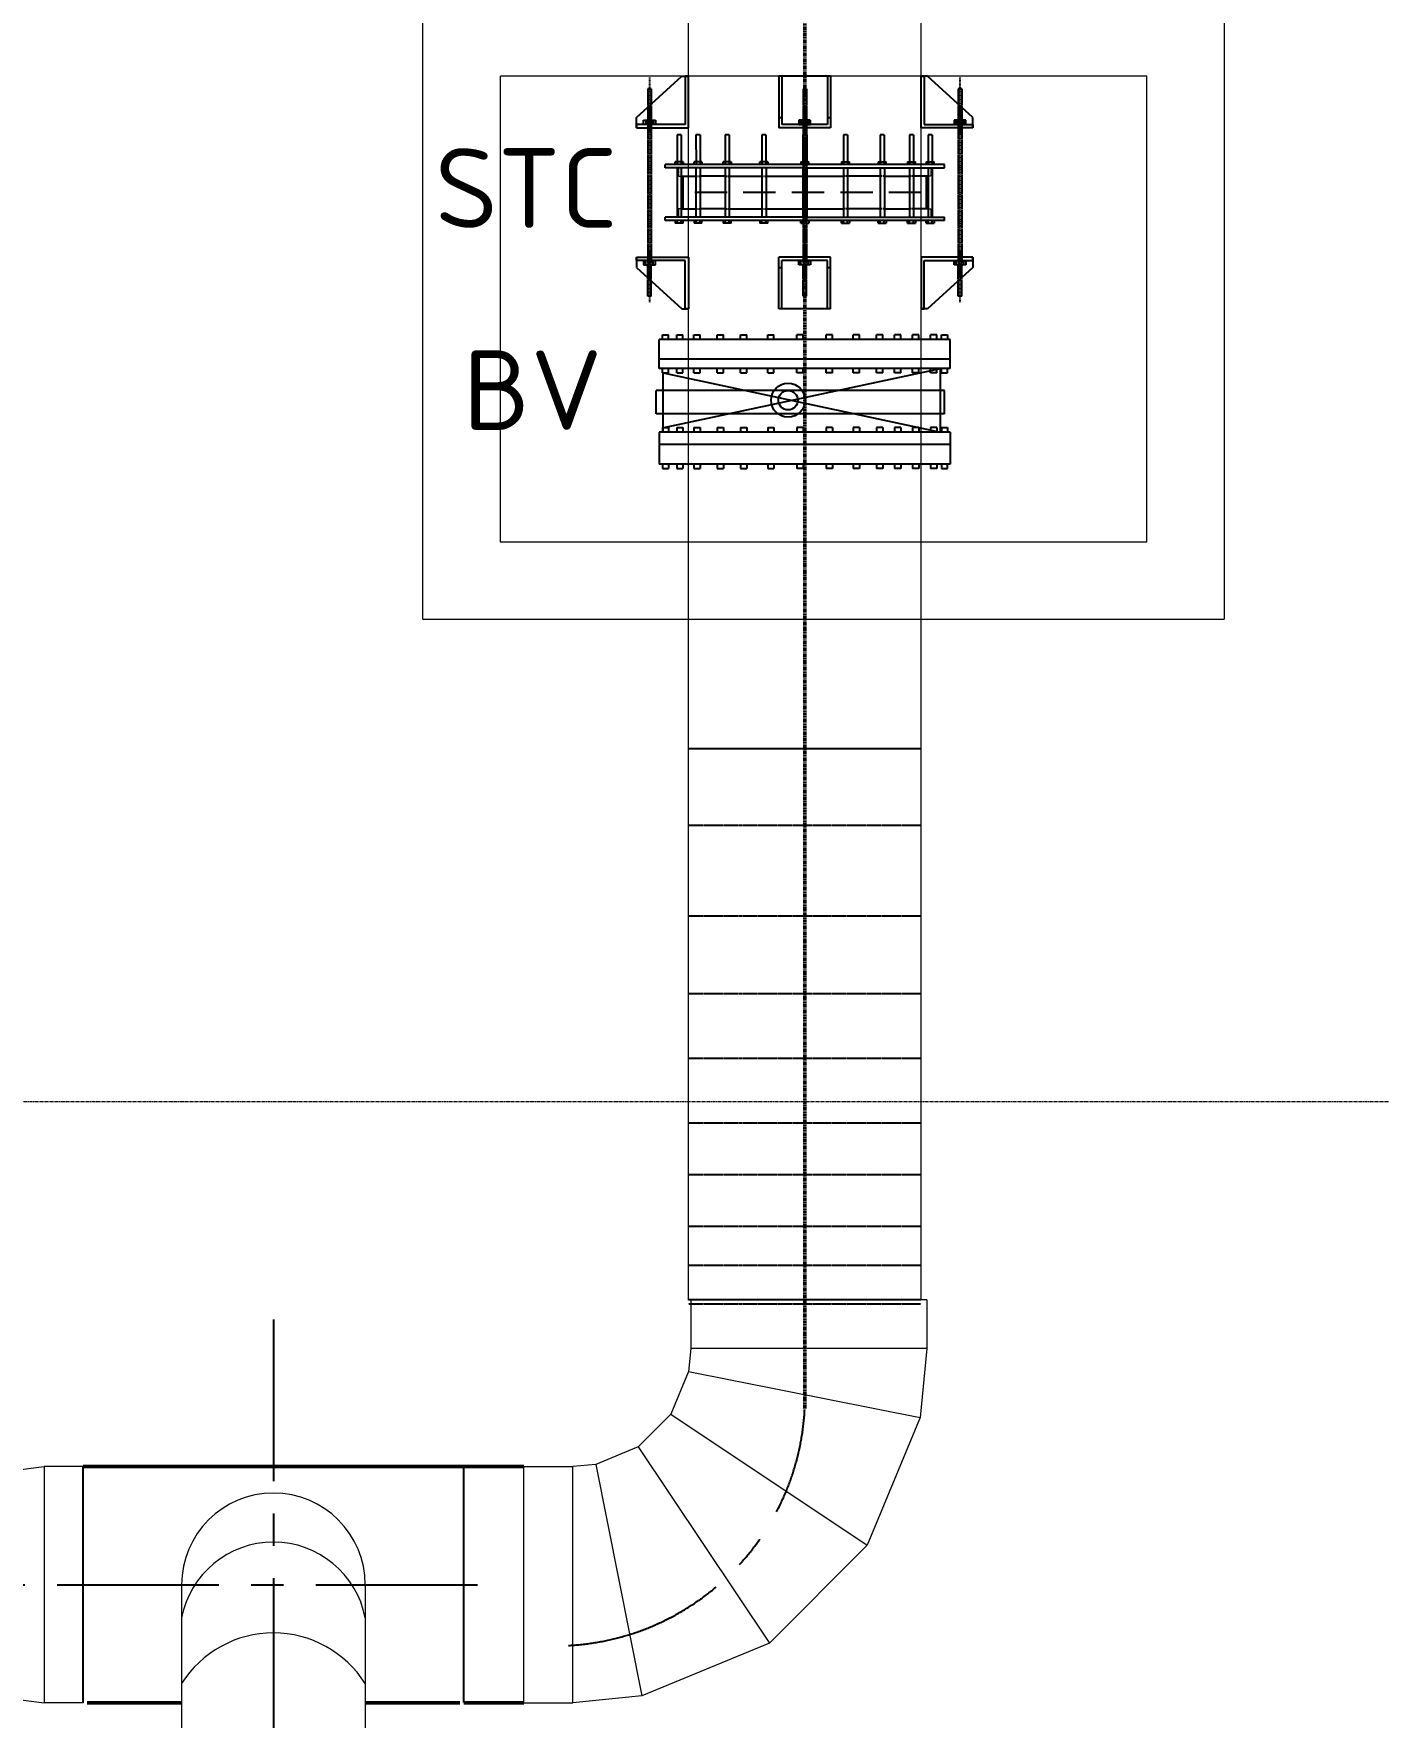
# Model space of a CAD drawing. Header units: inches. Extents: x 86328 to 235202, y 68629 to 184293.
# Drawn here: x 188156 to 193392, y 118562 to 125070 of the extents above; entities that cross this region are included whole.
import ezdxf

# ---------------------------------------------------------------- set-up
doc = ezdxf.new("R2010")
doc.units = ezdxf.units.IN
doc.header["$MEASUREMENT"] = 0
for name, pattern in [('CENTER', [2, 1.25, -0.25, 0.25, -0.25]), ('HIDDEN', [0.375, 0.25, -0.125]), ('PHANTOM2', [1.25, 0.625, -0.125, 0.125, -0.125, 0.125, -0.125])]:
    doc.linetypes.add(name, pattern=pattern)
for name, color, linetype, lineweight in [('.5', 8, 'Continuous', 0), ('DIM', 251, 'Continuous', 0), ('hid', 8, 'HIDDEN', 0)]:
    doc.layers.add(name, color=color, linetype=linetype, lineweight=lineweight)
for name, color, linetype in [('1', 1, 'CENTER'), ('2', 2, 'HIDDEN'), ('sleeve type coupling', 1, 'Continuous'), ('text', 3, 'Continuous')]:
    doc.layers.add(name, color=color, linetype=linetype)
doc.styles.add('ISO', font='isocpeur.ttf')

msp = doc.modelspace()

# ---------------------------------------------------------------- linework, layer by layer
at = {"layer": '.5', "color": 8, "linetype": 'CENTER', "ltscale": 10}
msp.add_line((193391.9, 120941.2), (128877.6, 120941.2), dxfattribs=at)
at = {"color": 8}
for p, q in [((190486.3, 124746.2), (190661.3, 124906.2)), ((190661.3, 124906.2), (190686.3, 124906.2)), ((190686.3, 124906.2), (190674.3, 124906.2)), ((190674.3, 124906.2), (190674.3, 124718.2)), ((190686.3, 124706.2), (190686.3, 124906.2)), ((191036.3, 124906.2), (191036.3, 124706.2)), ((191236.3, 124906.2), (191036.3, 124906.2)), ((191048.3, 124906.2), (191048.3, 124718.2)), ((191224.3, 124906.2), (191224.3, 124718.2)), ((191236.3, 124906.2), (191236.3, 124706.2)), ((191611.3, 124906.2), (191586.3, 124906.2)), ((191586.3, 124906.2), (191598.3, 124906.2)), ((191586.3, 124706.2), (191586.3, 124906.2)), ((191598.3, 124906.2), (191598.3, 124718.2)), ((191786.3, 124746.2), (191611.3, 124906.2)), ((190486.3, 124706.2), (190486.3, 124746.2)), ((190674.3, 124718.2), (190486.3, 124718.2)), ((190486.3, 124718.2), (190486.3, 124706.2)), ((190486.3, 124706.2), (190686.3, 124706.2)), ((191036.3, 124746.2), (191048.3, 124746.2)), ((191236.3, 124706.2), (191036.3, 124706.2)), ((191224.3, 124718.2), (191048.3, 124718.2)), ((191224.3, 124746.2), (191236.3, 124746.2)), ((191786.3, 124706.2), (191586.3, 124706.2)), ((191598.3, 124718.2), (191786.3, 124718.2)), ((191786.3, 124706.2), (191786.3, 124746.2)), ((191786.3, 124718.2), (191786.3, 124706.2)), ((190486.3, 124205.8), (190486.3, 124165.8)), ((190486.3, 124193.8), (190486.3, 124205.8)), ((190486.3, 124205.8), (190686.3, 124205.8)), ((190674.3, 124193.8), (190486.3, 124193.8)), ((190674.3, 124005.8), (190674.3, 124193.8)), ((190686.3, 124205.8), (190686.3, 124005.8)), ((191036.3, 124005.8), (191036.3, 124205.8)), ((191236.3, 124205.8), (191036.3, 124205.8)), ((191048.3, 124005.8), (191048.3, 124193.8)), ((191224.3, 124193.8), (191048.3, 124193.8)), ((191224.3, 124005.8), (191224.3, 124193.8)), ((191236.3, 124005.8), (191236.3, 124205.8)), ((191786.3, 124205.8), (191586.3, 124205.8)), ((191586.3, 124205.8), (191586.3, 124005.8)), ((191598.3, 124005.8), (191598.3, 124193.8)), ((191598.3, 124193.8), (191786.3, 124193.8)), ((191786.3, 124205.8), (191786.3, 124165.8)), ((191786.3, 124193.8), (191786.3, 124205.8)), ((190486.3, 124165.8), (190661.3, 124005.8)), ((191036.3, 124165.8), (191048.3, 124165.8)), ((191224.3, 124165.8), (191236.3, 124165.8)), ((191786.3, 124165.8), (191611.3, 124005.8)), ((190661.3, 124005.8), (190686.3, 124005.8)), ((190686.3, 124005.8), (190674.3, 124005.8)), ((191236.3, 124005.8), (191036.3, 124005.8)), ((191611.3, 124005.8), (191586.3, 124005.8)), ((191586.3, 124005.8), (191598.3, 124005.8)), ((191698.8, 123888.2), (190573.8, 123888.2)), ((190573.8, 123776.2), (190573.8, 123888.2)), ((190585.9, 123905.4), (190610.2, 123905.4)), ((190585.9, 123888.2), (190585.9, 123905.4)), ((190610.2, 123888.2), (190610.2, 123905.4)), ((190641.4, 123905.4), (190665.6, 123905.4)), ((190641.4, 123888.2), (190641.4, 123905.4)), ((190665.6, 123888.2), (190665.6, 123905.4)), ((190707.4, 123905.4), (190731.7, 123905.4)), ((190707.4, 123888.2), (190707.4, 123905.4)), ((190731.7, 123888.2), (190731.7, 123905.4)), ((190797.7, 123905.4), (190821.9, 123905.4)), ((190797.7, 123888.2), (190797.7, 123905.4)), ((190821.9, 123888.2), (190821.9, 123905.4)), ((190888, 123905.4), (190912.2, 123905.4)), ((190888, 123888.2), (190888, 123905.4)), ((190912.2, 123888.2), (190912.2, 123905.4)), ((190993.1, 123905.4), (191017.4, 123905.4)), ((190993.1, 123888.2), (190993.1, 123905.4)), ((191017.4, 123888.2), (191017.4, 123905.4)), ((191105.9, 123888.2), (191105.9, 123905.4)), ((191130.2, 123905.4), (191105.9, 123905.4)), ((191130.2, 123888.2), (191130.2, 123905.4)), ((191218.7, 123888.2), (191218.7, 123905.4)), ((191243, 123905.4), (191218.7, 123905.4)), ((191243, 123888.2), (191243, 123905.4)), ((191323.9, 123888.2), (191323.9, 123905.4)), ((191348.1, 123905.4), (191323.9, 123905.4)), ((191348.1, 123888.2), (191348.1, 123905.4)), ((191414.2, 123888.2), (191414.2, 123905.4)), ((191438.4, 123905.4), (191414.2, 123905.4)), ((191438.4, 123888.2), (191438.4, 123905.4)), ((191483.4, 123888.2), (191483.4, 123905.4)), ((191507.7, 123905.4), (191483.4, 123905.4)), ((191507.7, 123888.2), (191507.7, 123905.4)), ((191552.7, 123888.2), (191552.7, 123905.4)), ((191576.9, 123905.4), (191552.7, 123905.4)), ((191576.9, 123888.2), (191576.9, 123905.4)), ((191622, 123888.2), (191622, 123905.4)), ((191646.2, 123905.4), (191622, 123905.4)), ((191646.2, 123888.2), (191646.2, 123905.4)), ((191664.2, 123888.2), (191664.2, 123905.4)), ((191664.2, 123905.4), (191688.4, 123905.4)), ((191688.4, 123905.4), (191688.4, 123888.2)), ((191698.8, 123776.2), (191698.8, 123888.2)), ((191698.8, 123812.2), (190573.8, 123812.2)), ((191698.8, 123776.2), (190573.8, 123776.2)), ((190585.9, 123546.5), (191661.4, 123776.2)), ((190585.9, 123759), (190585.9, 123776.2)), ((190585.9, 123759), (190610.2, 123759)), ((190589.3, 123759), (191661.4, 123530.2)), ((190589.3, 123529.3), (190589.3, 123759)), ((190610.2, 123759), (190610.2, 123776.2)), ((190641.4, 123759), (190641.4, 123776.2)), ((190641.4, 123759), (190665.6, 123759)), ((190665.6, 123759), (190665.6, 123776.2)), ((190707.4, 123759), (190707.4, 123776.2)), ((190707.4, 123759), (190731.7, 123759)), ((190731.7, 123759), (190731.7, 123776.2)), ((190797.7, 123759), (190797.7, 123776.2)), ((190797.7, 123759), (190821.9, 123759)), ((190821.9, 123759), (190821.9, 123776.2)), ((190888, 123759), (190888, 123776.2)), ((190888, 123759), (190912.2, 123759)), ((190912.2, 123759), (190912.2, 123776.2)), ((190993.1, 123759), (190993.1, 123776.2)), ((190993.1, 123759), (191017.4, 123759)), ((191017.4, 123759), (191017.4, 123776.2)), ((191105.9, 123759), (191105.9, 123776.2)), ((191130.2, 123759), (191105.9, 123759)), ((191130.2, 123759), (191130.2, 123776.2)), ((191218.7, 123759), (191218.7, 123776.2)), ((191243, 123759), (191218.7, 123759)), ((191243, 123759), (191243, 123776.2)), ((191323.9, 123759), (191323.9, 123776.2)), ((191348.1, 123759), (191323.9, 123759)), ((191348.1, 123759), (191348.1, 123776.2)), ((191414.2, 123759), (191414.2, 123776.2)), ((191438.4, 123759), (191414.2, 123759)), ((191438.4, 123759), (191438.4, 123776.2)), ((191483.4, 123759), (191483.4, 123776.2)), ((191507.7, 123759), (191483.4, 123759)), ((191507.7, 123759), (191507.7, 123776.2)), ((191552.7, 123759), (191552.7, 123776.2)), ((191576.9, 123759), (191552.7, 123759)), ((191576.9, 123759), (191576.9, 123776.2)), ((191622, 123759), (191622, 123776.2)), ((191646.2, 123759), (191622, 123759)), ((191646.2, 123759), (191646.2, 123776.2)), ((191661.4, 123530.2), (191661.4, 123776.2)), ((191664.2, 123759), (191664.2, 123776.2)), ((191664.2, 123759), (191688.4, 123759)), ((191688.4, 123759), (191688.4, 123776.2)), ((190573.8, 123530.2), (190573.8, 123406.2)), ((191698.8, 123530.2), (190573.8, 123530.2)), ((190585.9, 123547.4), (190610.2, 123547.4)), ((190585.9, 123547.4), (190585.9, 123530.2)), ((190610.2, 123547.4), (190610.2, 123530.2)), ((190641.4, 123547.4), (190665.6, 123547.4)), ((190641.4, 123547.4), (190641.4, 123530.2)), ((190665.6, 123547.4), (190665.6, 123530.2)), ((190707.4, 123547.4), (190731.7, 123547.4)), ((190707.4, 123547.4), (190707.4, 123530.2)), ((190731.7, 123547.4), (190731.7, 123530.2)), ((190797.7, 123547.4), (190821.9, 123547.4)), ((190797.7, 123547.4), (190797.7, 123530.2)), ((190821.9, 123547.4), (190821.9, 123530.2)), ((190888, 123547.4), (190912.2, 123547.4)), ((190888, 123547.4), (190888, 123530.2)), ((190912.2, 123547.4), (190912.2, 123530.2)), ((190993.1, 123547.4), (191017.4, 123547.4)), ((190993.1, 123547.4), (190993.1, 123530.2)), ((191017.4, 123547.4), (191017.4, 123530.2)), ((191105.9, 123547.4), (191105.9, 123530.2)), ((191130.2, 123547.4), (191105.9, 123547.4)), ((191130.2, 123547.4), (191130.2, 123530.2)), ((191218.7, 123547.4), (191218.7, 123530.2)), ((191243, 123547.4), (191218.7, 123547.4)), ((191243, 123547.4), (191243, 123530.2)), ((191323.9, 123547.4), (191323.9, 123530.2)), ((191348.1, 123547.4), (191323.9, 123547.4)), ((191348.1, 123547.4), (191348.1, 123530.2)), ((191414.2, 123547.4), (191414.2, 123530.2)), ((191438.4, 123547.4), (191414.2, 123547.4)), ((191438.4, 123547.4), (191438.4, 123530.2)), ((191483.4, 123547.4), (191483.4, 123530.2)), ((191507.7, 123547.4), (191483.4, 123547.4)), ((191507.7, 123547.4), (191507.7, 123530.2)), ((191552.7, 123547.4), (191552.7, 123530.2)), ((191576.9, 123547.4), (191552.7, 123547.4)), ((191576.9, 123547.4), (191576.9, 123530.2)), ((191622, 123547.4), (191622, 123530.2)), ((191646.2, 123547.4), (191622, 123547.4)), ((191646.2, 123547.4), (191646.2, 123530.2)), ((191664.2, 123547.4), (191664.2, 123530.2)), ((191664.2, 123547.4), (191688.4, 123547.4)), ((191688.4, 123547.4), (191688.4, 123530.2)), ((191698.8, 123530.2), (191698.8, 123406.2)), ((191698.8, 123482.2), (190573.8, 123482.2)), ((191698.8, 123406.2), (190573.8, 123406.2)), ((190585.9, 123406.2), (190585.9, 123389)), ((190585.9, 123389), (190610.2, 123389)), ((190610.2, 123406.2), (190610.2, 123389)), ((190641.4, 123406.2), (190641.4, 123389)), ((190641.4, 123389), (190665.6, 123389)), ((190665.6, 123406.2), (190665.6, 123389)), ((190707.4, 123406.2), (190707.4, 123389)), ((190707.4, 123389), (190731.7, 123389)), ((190731.7, 123406.2), (190731.7, 123389)), ((190797.7, 123406.2), (190797.7, 123389)), ((190797.7, 123389), (190821.9, 123389)), ((190821.9, 123406.2), (190821.9, 123389)), ((190888, 123406.2), (190888, 123389)), ((190888, 123389), (190912.2, 123389)), ((190912.2, 123406.2), (190912.2, 123389)), ((190993.1, 123406.2), (190993.1, 123389)), ((190993.1, 123389), (191017.4, 123389)), ((191017.4, 123406.2), (191017.4, 123389)), ((191105.9, 123406.2), (191105.9, 123389)), ((191130.2, 123389), (191105.9, 123389)), ((191130.2, 123406.2), (191130.2, 123389)), ((191218.7, 123406.2), (191218.7, 123389)), ((191243, 123389), (191218.7, 123389)), ((191243, 123406.2), (191243, 123389)), ((191323.9, 123406.2), (191323.9, 123389)), ((191348.1, 123389), (191323.9, 123389)), ((191348.1, 123406.2), (191348.1, 123389)), ((191414.2, 123406.2), (191414.2, 123389)), ((191438.4, 123389), (191414.2, 123389)), ((191438.4, 123406.2), (191438.4, 123389)), ((191483.4, 123406.2), (191483.4, 123389)), ((191507.7, 123389), (191483.4, 123389)), ((191507.7, 123406.2), (191507.7, 123389)), ((191552.7, 123406.2), (191552.7, 123389)), ((191576.9, 123389), (191552.7, 123389)), ((191576.9, 123406.2), (191576.9, 123389)), ((191622, 123406.2), (191622, 123389)), ((191646.2, 123389), (191622, 123389)), ((191646.2, 123406.2), (191646.2, 123389)), ((191664.2, 123406.2), (191664.2, 123389)), ((191664.2, 123389), (191688.4, 123389)), ((191688.4, 123389), (191688.4, 123406.2))]:
    msp.add_line(p, q, dxfattribs=at)
at = {"color": 8, "linetype": 'HIDDEN'}
for p, q in [((191504.3, 123690.6), (190562.5, 123690.6)), ((190562.5, 123600.3), (190562.5, 123690.6)), ((191675.9, 123690.6), (191504.3, 123690.6)), ((191675.9, 123600.3), (191675.9, 123690.6)), ((191504.3, 123600.3), (190562.5, 123600.3)), ((191675.9, 123600.3), (191504.3, 123600.3))]:
    msp.add_line(p, q, dxfattribs=at)
at = {"color": 8, "linetype": 'CENTER', "ltscale": 500}
for p, q in [((189082.6, 120099.8), (189082.6, 113655.2)), ((187246.5, 119074.7), (189991.2, 119074.7))]:
    msp.add_line(p, q, dxfattribs=at)
at = {"color": 8}
for radius in [65.7, 37.5]:
    msp.add_circle((191071.8, 123653.2), radius, dxfattribs=at)
at = {"color": 8, "linetype": 'CENTER', "ltscale": 500}
msp.add_arc((190171.1, 119805), 966.5, 273.10331, 356.89669, dxfattribs=at)
at = {"layer": '1', "color": 8, "linetype": 'CENTER', "ltscale": 0.09}
for p, q in [((190536.3, 124900.3), (190536.3, 124030.6)), ((191736.3, 124900.3), (191736.3, 124030.6)), ((191136.3, 124055.8), (191136.3, 124856.2))]:
    msp.add_line(p, q, dxfattribs=at)
at = {"layer": '1', "color": 8}
for p, q in [((190529.7, 124856.2), (190529.7, 124193.8)), ((190529.7, 124856.2), (190529.7, 124735.4)), ((190542.9, 124856.2), (190529.7, 124856.2)), ((190542.9, 124856.2), (190542.9, 124193.8)), ((190542.9, 124856.2), (190542.9, 124735.4)), ((191129.7, 124856.2), (191129.7, 124193.8)), ((191129.7, 124856.2), (191129.7, 124735.4)), ((191129.7, 124856.2), (191142.9, 124856.2)), ((191129.7, 124856.2), (191142.9, 124856.2)), ((191142.9, 124856.2), (191142.9, 124193.8)), ((191142.9, 124856.2), (191142.9, 124735.4)), ((191729.7, 124856.2), (191729.7, 124193.8)), ((191729.7, 124856.2), (191729.7, 124735.4)), ((191742.9, 124856.2), (191729.7, 124856.2)), ((191742.9, 124856.2), (191742.9, 124193.8)), ((191742.9, 124856.2), (191742.9, 124735.4)), ((190542.9, 124792.8), (190529.7, 124792.8)), ((190542.9, 124792.8), (190529.7, 124792.8)), ((190542.9, 124788.7), (190529.7, 124788.7)), ((190542.9, 124788.7), (190529.7, 124788.7)), ((190542.9, 124788.7), (190529.7, 124788.7)), ((190542.9, 124788.7), (190529.7, 124788.7)), ((190542.9, 124784.6), (190529.7, 124784.6)), ((190542.9, 124784.6), (190529.7, 124784.6)), ((190542.9, 124780.8), (190529.7, 124780.8)), ((190542.9, 124780.8), (190529.7, 124780.8)), ((190542.9, 124776.7), (190529.7, 124776.7)), ((190542.9, 124776.7), (190529.7, 124776.7)), ((190542.9, 124776.7), (190529.7, 124776.7)), ((190542.9, 124776.7), (190529.7, 124776.7)), ((190542.9, 124772.6), (190529.7, 124772.6)), ((190542.9, 124772.6), (190529.7, 124772.6)), ((190542.9, 124768.5), (190529.7, 124768.5)), ((190542.9, 124768.5), (190529.7, 124768.5)), ((190542.9, 124764.5), (190529.7, 124764.5)), ((190542.9, 124764.5), (190529.7, 124764.5)), ((190542.9, 124760.4), (190529.7, 124760.4)), ((190542.9, 124760.4), (190529.7, 124760.4)), ((190542.9, 124756.3), (190529.7, 124756.3)), ((190542.9, 124756.3), (190529.7, 124756.3)), ((191129.7, 124792.8), (191142.9, 124792.8)), ((191129.7, 124792.8), (191142.9, 124792.8)), ((191129.7, 124788.7), (191142.9, 124788.7)), ((191129.7, 124788.7), (191142.9, 124788.7)), ((191129.7, 124788.7), (191142.9, 124788.7)), ((191129.7, 124788.7), (191142.9, 124788.7)), ((191129.7, 124784.6), (191142.9, 124784.6)), ((191129.7, 124784.6), (191142.9, 124784.6)), ((191129.7, 124780.8), (191142.9, 124780.8)), ((191129.7, 124780.8), (191142.9, 124780.8)), ((191129.7, 124776.7), (191142.9, 124776.7)), ((191129.7, 124776.7), (191142.9, 124776.7)), ((191129.7, 124776.7), (191142.9, 124776.7)), ((191129.7, 124776.7), (191142.9, 124776.7)), ((191129.7, 124772.6), (191142.9, 124772.6)), ((191129.7, 124772.6), (191142.9, 124772.6)), ((191129.7, 124768.5), (191142.9, 124768.5)), ((191129.7, 124768.5), (191142.9, 124768.5)), ((191129.7, 124764.5), (191142.9, 124764.5)), ((191129.7, 124764.5), (191142.9, 124764.5)), ((191129.7, 124760.4), (191142.9, 124760.4)), ((191129.7, 124760.4), (191142.9, 124760.4)), ((191129.7, 124756.3), (191142.9, 124756.3)), ((191129.7, 124756.3), (191142.9, 124756.3)), ((191729.7, 124792.8), (191742.9, 124792.8)), ((191729.7, 124792.8), (191742.9, 124792.8)), ((191729.7, 124788.7), (191742.9, 124788.7)), ((191729.7, 124788.7), (191742.9, 124788.7)), ((191729.7, 124788.7), (191742.9, 124788.7)), ((191729.7, 124788.7), (191742.9, 124788.7)), ((191729.7, 124784.6), (191742.9, 124784.6)), ((191729.7, 124784.6), (191742.9, 124784.6)), ((191729.7, 124780.8), (191742.9, 124780.8)), ((191729.7, 124780.8), (191742.9, 124780.8)), ((191729.7, 124776.7), (191742.9, 124776.7)), ((191729.7, 124776.7), (191742.9, 124776.7)), ((191729.7, 124776.7), (191742.9, 124776.7)), ((191729.7, 124776.7), (191742.9, 124776.7)), ((191729.7, 124772.6), (191742.9, 124772.6)), ((191729.7, 124772.6), (191742.9, 124772.6)), ((191729.7, 124768.5), (191742.9, 124768.5)), ((191729.7, 124768.5), (191742.9, 124768.5)), ((191729.7, 124764.5), (191742.9, 124764.5)), ((191729.7, 124764.5), (191742.9, 124764.5)), ((191729.7, 124760.4), (191742.9, 124760.4)), ((191729.7, 124760.4), (191742.9, 124760.4)), ((191729.7, 124756.3), (191742.9, 124756.3)), ((191729.7, 124756.3), (191742.9, 124756.3)), ((190513.5, 124718.2), (190513.5, 124735.4)), ((190513.5, 124735.4), (190559.1, 124735.4)), ((190513.5, 124718.2), (190513.5, 124735.4)), ((190513.5, 124735.4), (190559.1, 124735.4)), ((190559.1, 124718.2), (190513.5, 124718.2)), ((190559.1, 124718.2), (190513.5, 124718.2)), ((190521.7, 124735.4), (190521.7, 124718.2)), ((190521.7, 124735.4), (190521.7, 124718.2)), ((190542.9, 124752.2), (190529.7, 124752.2)), ((190542.9, 124752.2), (190529.7, 124752.2)), ((190542.9, 124748.1), (190529.7, 124748.1)), ((190542.9, 124748.1), (190529.7, 124748.1)), ((190542.9, 124744), (190529.7, 124744)), ((190542.9, 124744), (190529.7, 124744)), ((190542.9, 124739.9), (190529.7, 124739.9)), ((190542.9, 124739.9), (190529.7, 124739.9)), ((190542.9, 124735.9), (190529.7, 124735.9)), ((190542.9, 124735.9), (190529.7, 124735.9)), ((190542.9, 124715.4), (190529.7, 124715.4)), ((190542.9, 124715.4), (190529.7, 124715.4)), ((190542.9, 124711.3), (190529.7, 124711.3)), ((190542.9, 124711.3), (190529.7, 124711.3)), ((190542.9, 124707.2), (190529.7, 124707.2)), ((190542.9, 124707.2), (190529.7, 124707.2)), ((190542.9, 124703.2), (190529.7, 124703.2)), ((190542.9, 124703.2), (190529.7, 124703.2)), ((190542.9, 124699.1), (190529.7, 124699.1)), ((190542.9, 124699.1), (190529.7, 124699.1)), ((190542.9, 124695), (190529.7, 124695)), ((190542.9, 124695), (190529.7, 124695)), ((190542.9, 124690.9), (190529.7, 124690.9)), ((190542.9, 124690.9), (190529.7, 124690.9)), ((190550.9, 124735.4), (190550.9, 124718.2)), ((190550.9, 124735.4), (190550.9, 124718.2)), ((190559.1, 124735.4), (190559.1, 124718.2)), ((190559.1, 124735.4), (190559.1, 124718.2)), ((191159.1, 124735.4), (191113.5, 124735.4)), ((191113.5, 124735.4), (191113.5, 124718.2)), ((191159.1, 124735.4), (191113.5, 124735.4)), ((191113.5, 124735.4), (191113.5, 124718.2)), ((191113.5, 124718.2), (191159.1, 124718.2)), ((191113.5, 124718.2), (191159.1, 124718.2)), ((191121.7, 124735.4), (191121.7, 124718.2)), ((191121.7, 124735.4), (191121.7, 124718.2)), ((191129.7, 124752.2), (191142.9, 124752.2)), ((191129.7, 124752.2), (191142.9, 124752.2)), ((191129.7, 124748.1), (191142.9, 124748.1)), ((191129.7, 124748.1), (191142.9, 124748.1)), ((191129.7, 124744), (191142.9, 124744)), ((191129.7, 124744), (191142.9, 124744)), ((191129.7, 124739.9), (191142.9, 124739.9)), ((191129.7, 124739.9), (191142.9, 124739.9)), ((191129.7, 124735.9), (191142.9, 124735.9)), ((191129.7, 124735.9), (191142.9, 124735.9)), ((191129.7, 124715.4), (191142.9, 124715.4)), ((191129.7, 124715.4), (191142.9, 124715.4)), ((191129.7, 124711.3), (191142.9, 124711.3)), ((191129.7, 124711.3), (191142.9, 124711.3)), ((191129.7, 124707.2), (191142.9, 124707.2)), ((191129.7, 124707.2), (191142.9, 124707.2)), ((191129.7, 124703.2), (191142.9, 124703.2)), ((191129.7, 124703.2), (191142.9, 124703.2)), ((191129.7, 124699.1), (191142.9, 124699.1)), ((191129.7, 124699.1), (191142.9, 124699.1)), ((191129.7, 124695), (191142.9, 124695)), ((191129.7, 124695), (191142.9, 124695)), ((191129.7, 124690.9), (191142.9, 124690.9)), ((191129.7, 124690.9), (191142.9, 124690.9)), ((191150.9, 124735.4), (191150.9, 124718.2)), ((191150.9, 124735.4), (191150.9, 124718.2)), ((191159.1, 124718.2), (191159.1, 124735.4)), ((191159.1, 124718.2), (191159.1, 124735.4)), ((191759.1, 124735.4), (191713.5, 124735.4)), ((191713.5, 124735.4), (191713.5, 124718.2)), ((191759.1, 124735.4), (191713.5, 124735.4)), ((191713.5, 124735.4), (191713.5, 124718.2)), ((191713.5, 124718.2), (191759.1, 124718.2)), ((191713.5, 124718.2), (191759.1, 124718.2)), ((191721.7, 124735.4), (191721.7, 124718.2)), ((191721.7, 124735.4), (191721.7, 124718.2)), ((191729.7, 124752.2), (191742.9, 124752.2)), ((191729.7, 124752.2), (191742.9, 124752.2)), ((191729.7, 124748.1), (191742.9, 124748.1)), ((191729.7, 124748.1), (191742.9, 124748.1)), ((191729.7, 124744), (191742.9, 124744)), ((191729.7, 124744), (191742.9, 124744)), ((191729.7, 124739.9), (191742.9, 124739.9)), ((191729.7, 124739.9), (191742.9, 124739.9)), ((191729.7, 124735.9), (191742.9, 124735.9)), ((191729.7, 124735.9), (191742.9, 124735.9)), ((191729.7, 124715.4), (191742.9, 124715.4)), ((191729.7, 124715.4), (191742.9, 124715.4)), ((191729.7, 124711.3), (191742.9, 124711.3)), ((191729.7, 124711.3), (191742.9, 124711.3)), ((191729.7, 124707.2), (191742.9, 124707.2)), ((191729.7, 124707.2), (191742.9, 124707.2)), ((191729.7, 124703.2), (191742.9, 124703.2)), ((191729.7, 124703.2), (191742.9, 124703.2)), ((191729.7, 124699.1), (191742.9, 124699.1)), ((191729.7, 124699.1), (191742.9, 124699.1)), ((191729.7, 124695), (191742.9, 124695)), ((191729.7, 124695), (191742.9, 124695)), ((191729.7, 124690.9), (191742.9, 124690.9)), ((191729.7, 124690.9), (191742.9, 124690.9)), ((191750.9, 124735.4), (191750.9, 124718.2)), ((191750.9, 124735.4), (191750.9, 124718.2)), ((191759.1, 124718.2), (191759.1, 124735.4)), ((191759.1, 124718.2), (191759.1, 124735.4)), ((190542.9, 124686.8), (190529.7, 124686.8)), ((190542.9, 124686.8), (190529.7, 124686.8)), ((191129.7, 124686.8), (191142.9, 124686.8)), ((191129.7, 124686.8), (191142.9, 124686.8)), ((191729.7, 124686.8), (191742.9, 124686.8)), ((191729.7, 124686.8), (191742.9, 124686.8)), ((190513.5, 124193.8), (190513.5, 124176.6)), ((190559.1, 124193.8), (190513.5, 124193.8)), ((190513.5, 124193.8), (190513.5, 124176.6)), ((190559.1, 124193.8), (190513.5, 124193.8)), ((190513.5, 124176.6), (190559.1, 124176.6)), ((190513.5, 124176.6), (190559.1, 124176.6)), ((190521.7, 124176.6), (190521.7, 124193.8)), ((190521.7, 124176.6), (190521.7, 124193.8)), ((190542.9, 124225.2), (190529.7, 124225.2)), ((190542.9, 124225.2), (190529.7, 124225.2)), ((190542.9, 124221.1), (190529.7, 124221.1)), ((190542.9, 124221.1), (190529.7, 124221.1)), ((190542.9, 124217), (190529.7, 124217)), ((190542.9, 124217), (190529.7, 124217)), ((190542.9, 124212.9), (190529.7, 124212.9)), ((190542.9, 124212.9), (190529.7, 124212.9)), ((190542.9, 124208.8), (190529.7, 124208.8)), ((190542.9, 124208.8), (190529.7, 124208.8)), ((190542.9, 124204.7), (190529.7, 124204.7)), ((190542.9, 124204.7), (190529.7, 124204.7)), ((190542.9, 124200.7), (190529.7, 124200.7)), ((190542.9, 124200.7), (190529.7, 124200.7)), ((190542.9, 124196.6), (190529.7, 124196.6)), ((190542.9, 124196.6), (190529.7, 124196.6)), ((190529.7, 124055.8), (190529.7, 124176.6)), ((190542.9, 124176.1), (190529.7, 124176.1)), ((190542.9, 124176.1), (190529.7, 124176.1)), ((190542.9, 124172.1), (190529.7, 124172.1)), ((190542.9, 124172.1), (190529.7, 124172.1)), ((190542.9, 124055.8), (190542.9, 124176.6)), ((190550.9, 124176.6), (190550.9, 124193.8)), ((190550.9, 124176.6), (190550.9, 124193.8)), ((190559.1, 124176.6), (190559.1, 124193.8)), ((190559.1, 124176.6), (190559.1, 124193.8)), ((191113.5, 124176.6), (191113.5, 124193.8)), ((191113.5, 124193.8), (191159.1, 124193.8)), ((191113.5, 124176.6), (191113.5, 124193.8)), ((191113.5, 124193.8), (191159.1, 124193.8)), ((191159.1, 124176.6), (191113.5, 124176.6)), ((191159.1, 124176.6), (191113.5, 124176.6)), ((191121.7, 124176.6), (191121.7, 124193.8)), ((191121.7, 124176.6), (191121.7, 124193.8)), ((191129.7, 124225.2), (191142.9, 124225.2)), ((191129.7, 124225.2), (191142.9, 124225.2)), ((191129.7, 124221.1), (191142.9, 124221.1)), ((191129.7, 124221.1), (191142.9, 124221.1)), ((191129.7, 124217), (191142.9, 124217)), ((191129.7, 124217), (191142.9, 124217)), ((191129.7, 124212.9), (191142.9, 124212.9)), ((191129.7, 124212.9), (191142.9, 124212.9)), ((191129.7, 124208.8), (191142.9, 124208.8)), ((191129.7, 124208.8), (191142.9, 124208.8)), ((191129.7, 124204.7), (191142.9, 124204.7)), ((191129.7, 124204.7), (191142.9, 124204.7)), ((191129.7, 124200.7), (191142.9, 124200.7)), ((191129.7, 124200.7), (191142.9, 124200.7)), ((191129.7, 124196.6), (191142.9, 124196.6)), ((191129.7, 124196.6), (191142.9, 124196.6)), ((191129.7, 124055.8), (191129.7, 124176.6)), ((191129.7, 124176.1), (191142.9, 124176.1)), ((191129.7, 124176.1), (191142.9, 124176.1)), ((191129.7, 124172.1), (191142.9, 124172.1)), ((191129.7, 124172.1), (191142.9, 124172.1)), ((191142.9, 124055.8), (191142.9, 124176.6)), ((191150.9, 124176.6), (191150.9, 124193.8)), ((191150.9, 124176.6), (191150.9, 124193.8)), ((191159.1, 124193.8), (191159.1, 124176.6)), ((191159.1, 124193.8), (191159.1, 124176.6)), ((191713.5, 124176.6), (191713.5, 124193.8)), ((191713.5, 124193.8), (191759.1, 124193.8)), ((191713.5, 124176.6), (191713.5, 124193.8)), ((191713.5, 124193.8), (191759.1, 124193.8)), ((191759.1, 124176.6), (191713.5, 124176.6)), ((191759.1, 124176.6), (191713.5, 124176.6)), ((191721.7, 124176.6), (191721.7, 124193.8)), ((191721.7, 124176.6), (191721.7, 124193.8)), ((191729.7, 124225.2), (191742.9, 124225.2)), ((191729.7, 124225.2), (191742.9, 124225.2)), ((191729.7, 124221.1), (191742.9, 124221.1)), ((191729.7, 124221.1), (191742.9, 124221.1)), ((191729.7, 124217), (191742.9, 124217)), ((191729.7, 124217), (191742.9, 124217)), ((191729.7, 124212.9), (191742.9, 124212.9)), ((191729.7, 124212.9), (191742.9, 124212.9)), ((191729.7, 124208.8), (191742.9, 124208.8)), ((191729.7, 124208.8), (191742.9, 124208.8)), ((191729.7, 124204.7), (191742.9, 124204.7)), ((191729.7, 124204.7), (191742.9, 124204.7)), ((191729.7, 124200.7), (191742.9, 124200.7)), ((191729.7, 124200.7), (191742.9, 124200.7)), ((191729.7, 124196.6), (191742.9, 124196.6)), ((191729.7, 124196.6), (191742.9, 124196.6)), ((191729.7, 124055.8), (191729.7, 124176.6)), ((191729.7, 124176.1), (191742.9, 124176.1)), ((191729.7, 124176.1), (191742.9, 124176.1)), ((191729.7, 124172.1), (191742.9, 124172.1)), ((191729.7, 124172.1), (191742.9, 124172.1)), ((191742.9, 124055.8), (191742.9, 124176.6)), ((191750.9, 124176.6), (191750.9, 124193.8)), ((191750.9, 124176.6), (191750.9, 124193.8)), ((191759.1, 124193.8), (191759.1, 124176.6)), ((191759.1, 124193.8), (191759.1, 124176.6)), ((190542.9, 124168), (190529.7, 124168)), ((190542.9, 124168), (190529.7, 124168)), ((190542.9, 124163.9), (190529.7, 124163.9)), ((190542.9, 124163.9), (190529.7, 124163.9)), ((190542.9, 124159.8), (190529.7, 124159.8)), ((190542.9, 124159.8), (190529.7, 124159.8)), ((190542.9, 124155.7), (190529.7, 124155.7)), ((190542.9, 124155.7), (190529.7, 124155.7)), ((190542.9, 124151.6), (190529.7, 124151.6)), ((190542.9, 124151.6), (190529.7, 124151.6)), ((190542.9, 124147.5), (190529.7, 124147.5)), ((190542.9, 124147.5), (190529.7, 124147.5)), ((190542.9, 124143.5), (190529.7, 124143.5)), ((190542.9, 124143.5), (190529.7, 124143.5)), ((190542.9, 124139.4), (190529.7, 124139.4)), ((190542.9, 124139.4), (190529.7, 124139.4)), ((190542.9, 124135.3), (190529.7, 124135.3)), ((190542.9, 124135.3), (190529.7, 124135.3)), ((190542.9, 124135.3), (190529.7, 124135.3)), ((190542.9, 124135.3), (190529.7, 124135.3)), ((190542.9, 124131.2), (190529.7, 124131.2)), ((190542.9, 124131.2), (190529.7, 124131.2)), ((190542.9, 124127.4), (190529.7, 124127.4)), ((190542.9, 124127.4), (190529.7, 124127.4)), ((190542.9, 124123.3), (190529.7, 124123.3)), ((190542.9, 124123.3), (190529.7, 124123.3)), ((190542.9, 124123.3), (190529.7, 124123.3)), ((190542.9, 124123.3), (190529.7, 124123.3)), ((190542.9, 124119.2), (190529.7, 124119.2)), ((190542.9, 124119.2), (190529.7, 124119.2)), ((191129.7, 124168), (191142.9, 124168)), ((191129.7, 124168), (191142.9, 124168)), ((191129.7, 124163.9), (191142.9, 124163.9)), ((191129.7, 124163.9), (191142.9, 124163.9)), ((191129.7, 124159.8), (191142.9, 124159.8)), ((191129.7, 124159.8), (191142.9, 124159.8)), ((191129.7, 124155.7), (191142.9, 124155.7)), ((191129.7, 124155.7), (191142.9, 124155.7)), ((191129.7, 124151.6), (191142.9, 124151.6)), ((191129.7, 124151.6), (191142.9, 124151.6)), ((191129.7, 124147.5), (191142.9, 124147.5)), ((191129.7, 124147.5), (191142.9, 124147.5)), ((191129.7, 124143.5), (191142.9, 124143.5)), ((191129.7, 124143.5), (191142.9, 124143.5)), ((191129.7, 124139.4), (191142.9, 124139.4)), ((191129.7, 124139.4), (191142.9, 124139.4)), ((191129.7, 124135.3), (191142.9, 124135.3)), ((191129.7, 124135.3), (191142.9, 124135.3)), ((191129.7, 124135.3), (191142.9, 124135.3)), ((191129.7, 124135.3), (191142.9, 124135.3)), ((191129.7, 124131.2), (191142.9, 124131.2)), ((191129.7, 124131.2), (191142.9, 124131.2)), ((191129.7, 124127.4), (191142.9, 124127.4)), ((191129.7, 124127.4), (191142.9, 124127.4)), ((191129.7, 124123.3), (191142.9, 124123.3)), ((191129.7, 124123.3), (191142.9, 124123.3)), ((191129.7, 124123.3), (191142.9, 124123.3)), ((191129.7, 124123.3), (191142.9, 124123.3)), ((191129.7, 124119.2), (191142.9, 124119.2)), ((191129.7, 124119.2), (191142.9, 124119.2)), ((191729.7, 124168), (191742.9, 124168)), ((191729.7, 124168), (191742.9, 124168)), ((191729.7, 124163.9), (191742.9, 124163.9)), ((191729.7, 124163.9), (191742.9, 124163.9)), ((191729.7, 124159.8), (191742.9, 124159.8)), ((191729.7, 124159.8), (191742.9, 124159.8)), ((191729.7, 124155.7), (191742.9, 124155.7)), ((191729.7, 124155.7), (191742.9, 124155.7)), ((191729.7, 124151.6), (191742.9, 124151.6)), ((191729.7, 124151.6), (191742.9, 124151.6)), ((191729.7, 124147.5), (191742.9, 124147.5)), ((191729.7, 124147.5), (191742.9, 124147.5)), ((191729.7, 124143.5), (191742.9, 124143.5)), ((191729.7, 124143.5), (191742.9, 124143.5)), ((191729.7, 124139.4), (191742.9, 124139.4)), ((191729.7, 124139.4), (191742.9, 124139.4)), ((191729.7, 124135.3), (191742.9, 124135.3)), ((191729.7, 124135.3), (191742.9, 124135.3)), ((191729.7, 124135.3), (191742.9, 124135.3)), ((191729.7, 124135.3), (191742.9, 124135.3)), ((191729.7, 124131.2), (191742.9, 124131.2)), ((191729.7, 124131.2), (191742.9, 124131.2)), ((190542.9, 124055.8), (190529.7, 124055.8)), ((191129.7, 124055.8), (191142.9, 124055.8)), ((191129.7, 124055.8), (191142.9, 124055.8)), ((191742.9, 124055.8), (191729.7, 124055.8)), ((190686.3, 122010.1), (191586.3, 122010.1)), ((190686.3, 121660.1), (191586.3, 121660.1)), ((190686.3, 121360.1), (191586.3, 121360.1)), ((190686.3, 121110.1), (191586.3, 121110.1)), ((190686.3, 120860.1), (191586.3, 120860.1)), ((190686.3, 120660.1), (191586.3, 120660.1)), ((190686.3, 120460.1), (191586.3, 120460.1)), ((190686.3, 120310.1), (191586.3, 120310.1)), ((190686.3, 120160.1), (191586.3, 120160.1))]:
    msp.add_line(p, q, dxfattribs=at)
at = {"layer": '1', "color": 8, "linetype": 'HIDDEN', "ltscale": 0.009}
for p, q in [((190529.7, 124718.2), (190529.7, 124735.4)), ((190542.9, 124731.8), (190529.7, 124731.8)), ((190542.9, 124731.8), (190529.7, 124731.8)), ((190542.9, 124727.7), (190529.7, 124727.7)), ((190542.9, 124727.7), (190529.7, 124727.7)), ((190542.9, 124723.6), (190529.7, 124723.6)), ((190542.9, 124723.6), (190529.7, 124723.6)), ((190542.9, 124719.5), (190529.7, 124719.5)), ((190542.9, 124719.5), (190529.7, 124719.5)), ((190542.9, 124718.2), (190542.9, 124735.4)), ((191129.7, 124718.2), (191129.7, 124735.4)), ((191129.7, 124731.8), (191142.9, 124731.8)), ((191129.7, 124731.8), (191142.9, 124731.8)), ((191129.7, 124727.7), (191142.9, 124727.7)), ((191129.7, 124727.7), (191142.9, 124727.7)), ((191129.7, 124723.6), (191142.9, 124723.6)), ((191129.7, 124723.6), (191142.9, 124723.6)), ((191129.7, 124719.5), (191142.9, 124719.5)), ((191129.7, 124719.5), (191142.9, 124719.5)), ((191142.9, 124718.2), (191142.9, 124735.4)), ((191729.7, 124718.2), (191729.7, 124735.4)), ((191729.7, 124731.8), (191742.9, 124731.8)), ((191729.7, 124731.8), (191742.9, 124731.8)), ((191729.7, 124727.7), (191742.9, 124727.7)), ((191729.7, 124727.7), (191742.9, 124727.7)), ((191729.7, 124723.6), (191742.9, 124723.6)), ((191729.7, 124723.6), (191742.9, 124723.6)), ((191729.7, 124719.5), (191742.9, 124719.5)), ((191729.7, 124719.5), (191742.9, 124719.5)), ((191742.9, 124718.2), (191742.9, 124735.4)), ((190529.7, 124193.8), (190529.7, 124176.6)), ((190542.9, 124192.5), (190529.7, 124192.5)), ((190542.9, 124192.5), (190529.7, 124192.5)), ((190542.9, 124188.4), (190529.7, 124188.4)), ((190542.9, 124188.4), (190529.7, 124188.4)), ((190542.9, 124184.3), (190529.7, 124184.3)), ((190542.9, 124184.3), (190529.7, 124184.3)), ((190542.9, 124180.2), (190529.7, 124180.2)), ((190542.9, 124180.2), (190529.7, 124180.2)), ((190542.9, 124193.8), (190542.9, 124176.6)), ((191129.7, 124193.8), (191129.7, 124176.6)), ((191129.7, 124192.5), (191142.9, 124192.5)), ((191129.7, 124192.5), (191142.9, 124192.5)), ((191129.7, 124188.4), (191142.9, 124188.4)), ((191129.7, 124188.4), (191142.9, 124188.4)), ((191129.7, 124184.3), (191142.9, 124184.3)), ((191129.7, 124184.3), (191142.9, 124184.3)), ((191129.7, 124180.2), (191142.9, 124180.2)), ((191129.7, 124180.2), (191142.9, 124180.2)), ((191142.9, 124193.8), (191142.9, 124176.6)), ((191729.7, 124193.8), (191729.7, 124176.6)), ((191729.7, 124192.5), (191742.9, 124192.5)), ((191729.7, 124192.5), (191742.9, 124192.5)), ((191729.7, 124188.4), (191742.9, 124188.4)), ((191729.7, 124188.4), (191742.9, 124188.4)), ((191729.7, 124184.3), (191742.9, 124184.3)), ((191729.7, 124184.3), (191742.9, 124184.3)), ((191729.7, 124180.2), (191742.9, 124180.2)), ((191729.7, 124180.2), (191742.9, 124180.2)), ((191742.9, 124193.8), (191742.9, 124176.6))]:
    msp.add_line(p, q, dxfattribs=at)
at = {"layer": '2', "color": 8, "linetype": 'HIDDEN', "ltscale": 500}
msp.add_line((191586.3, 124455.9), (190686.3, 124456.1), dxfattribs=at)
at = {"layer": '2', "color": 8}
for p, q in [((191586.3, 122306.2), (190686.3, 122306.2)), ((191586.3, 120176.2), (190686.3, 120176.2)), ((188346.6, 118618.4), (188346.6, 119531.1)), ((189818.6, 118618.4), (189818.6, 119531.1))]:
    msp.add_line(p, q, dxfattribs=at)
at = {"layer": 'DIM', "color": 8, "linetype": 'PHANTOM2', "lineweight": 50, "ltscale": 20}
msp.add_line((191136.3, 137346.4), (191136.3, 119752.7), dxfattribs=at)
at = {"layer": 'DIM', "color": 8}
for p, q in [((190686.3, 123749.9), (190686.3, 135137.7)), ((191586.3, 123749.9), (191586.3, 135137.7)), ((190695.9, 120176.2), (190695.9, 119987.5)), ((191608.7, 120176.2), (190695.9, 120176.2)), ((191608.7, 120176.2), (191608.7, 119987.5)), ((190695.9, 119987.5), (190687.1, 119898.5)), ((191608.7, 119987.5), (190695.9, 119987.5)), ((191608.7, 119987.5), (191582.4, 119720.4)), ((190687.1, 119898.5), (190619, 119734)), ((190687.1, 119898.5), (191582.4, 119720.4)), ((190619, 119734), (190493, 119608.1)), ((190619, 119734), (191377.9, 119226.9)), ((191582.4, 119720.4), (191377.9, 119226.9)), ((190493, 119608.1), (190328.5, 119539.9)), ((190493, 119608.1), (191000.2, 118849.1)), ((188346.6, 119531.1), (188346.6, 118618.4)), ((190050.8, 119531.1), (190239.5, 119531.1)), ((190050.8, 118618.3), (190050.8, 119531.1)), ((190328.5, 119539.9), (190239.5, 119531.1)), ((190239.5, 118618.3), (190239.5, 119531.1)), ((190328.5, 119539.9), (190506.6, 118644.6)), ((191377.9, 119226.9), (191000.2, 118849.1)), ((188727.8, 119074.3), (188727.8, 118181.2)), ((189437.4, 119074.3), (189437.4, 118181.2)), ((191000.2, 118849.1), (190506.6, 118644.6)), ((187396.6, 118720), (188196.6, 118618.4)), ((190506.6, 118644.6), (190239.5, 118618.3)), ((188346.6, 118618.4), (188196.6, 118618.4)), ((190050.8, 118618.3), (190239.5, 118618.3))]:
    msp.add_line(p, q, dxfattribs=at)
at = {"layer": 'DIM', "color": 8, "linetype": 'HIDDEN', "ltscale": 7}
for p, q in [((189658.6, 125206.2), (189658.6, 122806.2)), ((192758.6, 122806.2), (192758.6, 125206.2)), ((192458.6, 124906.2), (189958.6, 124906.2)), ((189958.6, 124906.2), (189958.6, 123106.2)), ((192458.6, 123106.2), (192458.6, 124906.2)), ((189958.6, 123106.2), (192458.6, 123106.2)), ((189658.6, 122806.2), (192758.6, 122806.2))]:
    msp.add_line(p, q, dxfattribs=at)
at = {"layer": 'DIM', "color": 8, "ltscale": 2000}
for p, q in [((191586.3, 120176.2), (191586.3, 123924.1)), ((190686.3, 120174.4), (190686.3, 123832.3))]:
    msp.add_line(p, q, dxfattribs=at)
at = {"layer": 'DIM', "color": 8, "ltscale": 200}
for p, q in [((187396.6, 119429.5), (188196.6, 119531.1)), ((188346.6, 119531.1), (188196.6, 119531.1)), ((188196.6, 119531.1), (188196.6, 118618.4))]:
    msp.add_line(p, q, dxfattribs=at)
at = {"layer": 'DIM', "color": 8, "lineweight": 50}
for p, q in [((188346.6, 119531.1), (189818.6, 119531.1)), ((189818.6, 119531.1), (190050.8, 119531.1)), ((188362.6, 118618.4), (188727.8, 118618.4)), ((189802.6, 118618.4), (189437.4, 118618.4)), ((189818.6, 118618.4), (190050.8, 118618.4))]:
    msp.add_line(p, q, dxfattribs=at)
at = {"layer": 'DIM', "color": 8}
for centre, radius, start, end in [((189082.6, 119074.3), 354.8, 0, 180), ((189082.6, 118878.1), 361.4, 10.9356, 169.0644), ((189082.6, 118468.8), 419.5, 32.25363, 147.74637)]:
    msp.add_arc(centre, radius, start, end, dxfattribs=at)
at = {"layer": 'hid', "color": 8, "ltscale": 0.1}
for p, q in [((190648.9, 124551.7), (190648.9, 124519.7)), ((190648.9, 124519.7), (190659.2, 124519.7)), ((191623.7, 124519.7), (191613.3, 124519.7)), ((191623.7, 124551.7), (191623.7, 124519.7)), ((190659.2, 124392.3), (190648.9, 124392.3)), ((190648.9, 124392.3), (190648.9, 124360.3)), ((191613.3, 124392.3), (191623.7, 124392.3)), ((191623.7, 124392.3), (191623.7, 124360.3))]:
    msp.add_line(p, q, dxfattribs=at)
at = {"layer": 'sleeve type coupling', "color": 8}
for p, q in [((190643.5, 124678.3), (190643.5, 124563.7)), ((190658.9, 124678.3), (190643.5, 124678.3)), ((190658.9, 124678.3), (190658.9, 124563.7)), ((190715.9, 124678.3), (190716, 124563.7)), ((190731.4, 124678.3), (190715.9, 124678.3)), ((190731.4, 124678.3), (190731.4, 124563.7)), ((190828.8, 124678.3), (190828.8, 124563.7)), ((190844.2, 124678.3), (190828.8, 124678.3)), ((190844.2, 124678.3), (190844.2, 124563.7)), ((190970.9, 124678.3), (190971, 124563.7)), ((190986.4, 124678.3), (190970.9, 124678.3)), ((190986.4, 124678.3), (190986.4, 124563.7)), ((191128.6, 124678.3), (191128.6, 124563.7)), ((191144, 124678.3), (191128.6, 124678.3)), ((191144, 124678.3), (191144, 124563.7)), ((191286.2, 124678.3), (191286.1, 124563.7)), ((191301.6, 124678.3), (191286.2, 124678.3)), ((191301.6, 124678.3), (191301.6, 124563.7)), ((191428.3, 124678.3), (191428.3, 124563.7)), ((191443.8, 124678.3), (191428.3, 124678.3)), ((191443.8, 124678.3), (191443.8, 124563.7)), ((191541.2, 124678.3), (191541.1, 124563.7)), ((191556.6, 124678.3), (191541.2, 124678.3)), ((191556.6, 124678.3), (191556.6, 124563.7)), ((191629, 124678.3), (191613.6, 124678.3)), ((191613.6, 124678.3), (191613.6, 124563.7)), ((191629, 124678.3), (191629, 124563.7)), ((191676.3, 124563.7), (190596.3, 124563.7)), ((190596.3, 124551.7), (190596.3, 124563.7)), ((190666.7, 124574), (190635.8, 124574)), ((190635.8, 124563.7), (190635.8, 124574)), ((190666.7, 124574), (190666.7, 124563.7)), ((190739.1, 124574), (190708.2, 124574)), ((190708.2, 124563.7), (190708.2, 124574)), ((190739.1, 124574), (190739.1, 124563.7)), ((190851.9, 124574), (190821.1, 124574)), ((190821.1, 124563.7), (190821.1, 124574)), ((190851.9, 124574), (190851.9, 124563.7)), ((190963.2, 124563.7), (190963.2, 124574)), ((190994.1, 124574), (190963.2, 124574)), ((190994.1, 124574), (190994.1, 124563.7)), ((191120.8, 124574), (191120.8, 124563.7)), ((191120.8, 124574), (191151.7, 124574)), ((191151.7, 124563.7), (191151.7, 124574)), ((191278.4, 124574), (191309.3, 124574)), ((191278.4, 124574), (191278.4, 124563.7)), ((191309.3, 124563.7), (191309.3, 124574)), ((191420.6, 124574), (191420.6, 124563.7)), ((191420.6, 124574), (191451.5, 124574)), ((191451.5, 124563.7), (191451.5, 124574)), ((191533.4, 124574), (191533.4, 124563.7)), ((191533.4, 124574), (191564.3, 124574)), ((191564.3, 124563.7), (191564.3, 124574)), ((191605.9, 124574), (191605.9, 124563.7)), ((191605.9, 124574), (191636.7, 124574)), ((191636.7, 124563.7), (191636.7, 124574)), ((191676.3, 124551.7), (191676.3, 124563.7)), ((191136.3, 124551.7), (190596.3, 124551.7)), ((190643.2, 124551.7), (190643.2, 124360.3)), ((190659.2, 124551.7), (190659.2, 124360.3)), ((190659.2, 124519.7), (190715.7, 124519.7)), ((190666.4, 124392.3), (190666.4, 124519.7)), ((190715.7, 124551.7), (190715.7, 124360.3)), ((190731.7, 124551.7), (190731.7, 124360.3)), ((190828.5, 124519.7), (190731.7, 124519.7)), ((190828.5, 124551.7), (190828.5, 124360.3)), ((190844.5, 124551.7), (190844.5, 124360.3)), ((190844.5, 124519.7), (190970.7, 124519.7)), ((190970.7, 124551.7), (190970.7, 124360.3)), ((190986.7, 124551.7), (190986.7, 124360.3)), ((190986.7, 124519.7), (191128.3, 124519.7)), ((191128.3, 124551.7), (191128.3, 124360.3)), ((191136.3, 124551.7), (191676.3, 124551.7)), ((191144.3, 124551.7), (191144.3, 124360.3)), ((191144.3, 124519.7), (191285.9, 124519.7)), ((191285.9, 124551.7), (191285.9, 124360.3)), ((191301.9, 124551.7), (191301.9, 124360.3)), ((191428, 124519.7), (191301.9, 124519.7)), ((191428, 124551.7), (191428, 124360.3)), ((191444, 124551.7), (191444, 124360.3)), ((191444, 124519.7), (191540.9, 124519.7)), ((191540.9, 124551.7), (191540.9, 124360.3)), ((191556.9, 124551.7), (191556.9, 124360.3)), ((191613.3, 124519.7), (191556.9, 124519.7)), ((191606.2, 124392.3), (191606.2, 124519.7)), ((191613.3, 124551.7), (191613.3, 124360.3)), ((191629.3, 124551.7), (191629.3, 124360.3)), ((190659.2, 124392.3), (190715.7, 124392.3)), ((190828.5, 124392.3), (190731.7, 124392.3)), ((190844.5, 124392.3), (190970.7, 124392.3)), ((190986.7, 124392.3), (191128.3, 124392.3)), ((191144.3, 124392.3), (191285.9, 124392.3)), ((191428, 124392.3), (191301.9, 124392.3)), ((191444, 124392.3), (191540.9, 124392.3)), ((191613.3, 124392.3), (191556.9, 124392.3)), ((190596.3, 124348.3), (190596.3, 124360.3)), ((191136.3, 124360.3), (190596.3, 124360.3)), ((191676.3, 124348.3), (190596.3, 124348.3)), ((190635.8, 124348.3), (190635.8, 124338)), ((190666.7, 124338), (190635.8, 124338)), ((190643.5, 124338), (190643.5, 124348.3)), ((190658.9, 124338), (190658.9, 124348.3)), ((190666.7, 124338), (190666.7, 124348.3)), ((190708.2, 124348.3), (190708.2, 124338)), ((190739.1, 124338), (190708.2, 124338)), ((190716, 124338), (190716, 124348.3)), ((190731.4, 124338), (190731.4, 124348.3)), ((190739.1, 124338), (190739.1, 124348.3)), ((190821.1, 124348.3), (190821.1, 124338)), ((190851.9, 124338), (190821.1, 124338)), ((190828.8, 124338), (190828.8, 124348.3)), ((190844.2, 124338), (190844.2, 124348.3)), ((190851.9, 124338), (190851.9, 124348.3)), ((190963.2, 124348.3), (190963.2, 124338)), ((190994.1, 124338), (190963.2, 124338)), ((190971, 124338), (190971, 124348.3)), ((190986.4, 124338), (190986.4, 124348.3)), ((190994.1, 124338), (190994.1, 124348.3)), ((191120.8, 124338), (191120.8, 124348.3)), ((191120.8, 124338), (191151.7, 124338)), ((191128.6, 124338), (191128.6, 124348.3)), ((191136.3, 124360.3), (191676.3, 124360.3)), ((191144, 124338), (191144, 124348.3)), ((191151.7, 124348.3), (191151.7, 124338)), ((191278.4, 124338), (191278.4, 124348.3)), ((191278.4, 124338), (191309.3, 124338)), ((191286.1, 124338), (191286.1, 124348.3)), ((191301.6, 124338), (191301.6, 124348.3)), ((191309.3, 124348.3), (191309.3, 124338)), ((191420.6, 124338), (191420.6, 124348.3)), ((191420.6, 124338), (191451.5, 124338)), ((191428.3, 124338), (191428.3, 124348.3)), ((191443.8, 124338), (191443.8, 124348.3)), ((191451.5, 124348.3), (191451.5, 124338)), ((191533.4, 124338), (191533.4, 124348.3)), ((191533.4, 124338), (191564.3, 124338)), ((191541.1, 124338), (191541.1, 124348.3)), ((191556.6, 124338), (191556.6, 124348.3)), ((191564.3, 124348.3), (191564.3, 124338)), ((191605.9, 124338), (191605.9, 124348.3)), ((191605.9, 124338), (191636.7, 124338)), ((191613.6, 124338), (191613.6, 124348.3)), ((191629, 124338), (191629, 124348.3)), ((191636.7, 124348.3), (191636.7, 124338)), ((191676.3, 124348.3), (191676.3, 124360.3))]:
    msp.add_line(p, q, dxfattribs=at)
at = {"layer": 'sleeve type coupling', "color": 8, "linetype": 'HIDDEN', "ltscale": 25}
for p, q in [((190715.7, 124519.7), (190731.7, 124519.7)), ((190715.7, 124519.7), (190731.7, 124519.7)), ((190715.7, 124519.7), (190731.7, 124519.7)), ((190828.5, 124519.7), (190844.5, 124519.7)), ((190970.7, 124519.7), (190986.7, 124519.7)), ((191144.3, 124519.7), (191128.3, 124519.7)), ((191301.9, 124519.7), (191285.9, 124519.7)), ((191444, 124519.7), (191428, 124519.7)), ((191556.9, 124519.7), (191540.9, 124519.7)), ((191556.9, 124519.7), (191540.9, 124519.7)), ((191556.9, 124519.7), (191540.9, 124519.7)), ((190715.7, 124392.3), (190731.7, 124392.3)), ((190715.7, 124392.3), (190731.7, 124392.3)), ((190715.7, 124392.3), (190731.7, 124392.3)), ((190828.5, 124392.3), (190844.5, 124392.3)), ((190970.7, 124392.3), (190986.7, 124392.3)), ((191144.3, 124392.3), (191128.3, 124392.3)), ((191301.9, 124392.3), (191285.9, 124392.3)), ((191444, 124392.3), (191428, 124392.3)), ((191556.9, 124392.3), (191540.9, 124392.3)), ((191556.9, 124392.3), (191540.9, 124392.3)), ((191556.9, 124392.3), (191540.9, 124392.3))]:
    msp.add_line(p, q, dxfattribs=at)

# ---------------------------------------------------------------- texts
at = {"layer": 'text', "color": 8, "style": 'ISO'}
for s, p in [('STC', (189706.8, 124319.6)), ('BV', (189814.5, 123538.6))]:
    msp.add_text(s, height=307.62, dxfattribs=at).set_placement(p)

doc.saveas('drawing.dxf')
